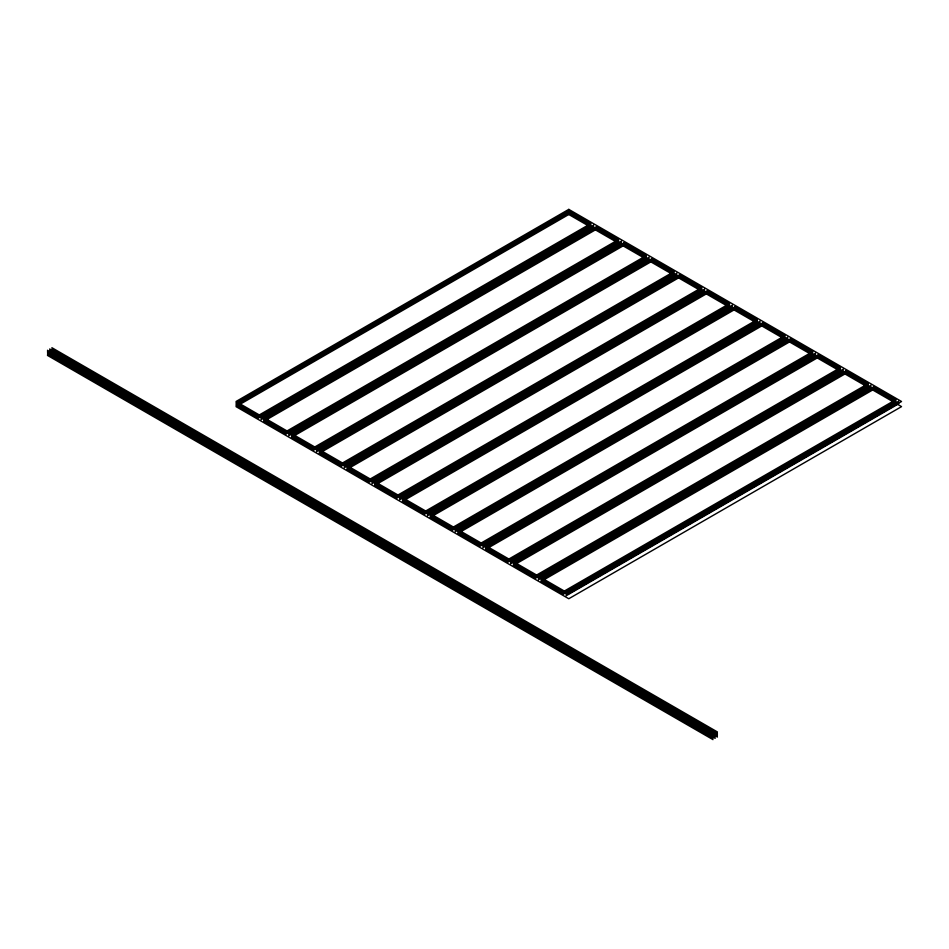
<?xml version="1.0" encoding="UTF-8"?>
<svg xmlns="http://www.w3.org/2000/svg" width="949" height="949" viewBox="0 0 949 949"><rect width="100%" height="100%" fill="white"/><g stroke="black" fill="none" stroke-linecap="round" stroke-linejoin="round"><path stroke-width="1.42" d="M260.975 417.18L593.742 225.067M260.975 418.462L593.742 226.348M260.975 419.743L593.742 227.63M288.71 433.195L621.476 241.07M288.71 434.476L621.476 242.351M288.71 435.757L621.476 243.632M316.432 449.209L649.199 257.084M316.432 450.49L649.199 258.365M316.432 451.771L649.199 259.646M344.167 465.212L676.934 273.098M344.167 466.493L676.934 274.38M344.167 467.774L676.934 275.661M371.901 481.226L704.668 289.101M371.901 482.507L704.668 290.382M371.901 483.788L704.668 291.663M399.624 497.229L732.391 305.115M399.624 498.51L732.391 306.397M399.624 499.791L732.391 307.678M427.358 513.243L760.125 321.118M427.358 514.524L760.125 322.399M427.358 515.805L760.125 323.68M455.093 529.257L787.86 337.132M455.093 530.538L787.86 338.413M455.093 531.82L787.86 339.695M482.816 545.26L815.582 353.147M482.816 546.541L815.582 354.428M482.816 547.822L815.582 355.709M510.55 561.274L843.317 369.149M510.55 562.555L843.317 370.43M510.55 563.836L843.317 371.711M538.285 577.289L871.052 385.164M538.285 578.57L871.052 386.445M538.285 579.851L871.052 387.726M566.007 593.291L898.774 401.178M566.007 594.572L898.774 402.459M566.007 595.853L898.774 403.74M51.887 347.702L717.42 731.94M51.887 348.983L717.42 733.221M49.668 348.983L717.42 734.502M49.668 350.264L717.42 735.783M47.45 350.264L717.42 737.065M47.45 351.545L715.202 737.065M47.45 352.826L715.202 738.346M47.45 354.107L712.984 738.346M47.45 355.389L712.984 739.627M568.783 209.373L236.016 401.498L568.783 593.611L901.55 401.498L568.783 209.373M568.783 210.654L236.016 402.779L258.199 415.579L590.966 223.466L568.783 210.654M568.783 211.935L236.016 404.06L258.199 416.86L590.966 224.747L568.783 211.935M568.783 213.217L236.016 405.342L258.199 418.141L590.966 226.028L568.783 213.217M568.783 214.498L236.016 406.623L568.783 598.736L901.55 406.623L568.783 214.498M596.518 226.669L263.751 418.782L285.934 431.593L618.701 239.468L596.518 226.669M596.518 227.95L263.751 420.063L285.934 432.874L618.701 240.749L596.518 227.95M596.518 229.231L263.751 421.344L285.934 434.156L618.701 242.031L596.518 229.231M624.24 242.671L291.473 434.796L313.668 447.608L646.435 255.483L624.24 242.671M624.24 243.952L291.473 436.077L313.668 448.889L646.435 256.764L624.24 243.952M624.24 245.233L291.473 437.359L313.668 450.17L646.435 258.045L624.24 245.233M651.975 258.686L319.208 450.811L341.391 463.61L674.158 271.497L651.975 258.686M651.975 259.967L319.208 452.092L341.391 464.891L674.158 272.778L651.975 259.967M651.975 261.248L319.208 453.361L341.391 466.173L674.158 274.059L651.975 261.248M679.709 274.7L346.943 466.813L369.125 479.625L701.892 287.5L679.709 274.7M679.709 275.981L346.943 468.094L369.125 480.906L701.892 288.781L679.709 275.981M679.709 277.25L346.943 469.375L369.125 482.187L701.892 290.062L679.709 277.25M707.432 290.702L374.665 482.827L396.86 495.639L729.615 303.514L707.432 290.702M707.432 291.984L374.665 484.109L396.86 496.908L729.615 304.795L707.432 291.984M707.432 293.265L374.665 485.39L396.86 498.189L729.615 306.076L707.432 293.265M735.167 306.717L402.4 498.83L424.583 511.641L757.349 319.528L735.167 306.717M735.167 307.998L402.4 500.111L424.583 512.923L757.349 320.798L735.167 307.998M735.167 309.279L402.4 501.392L424.583 514.204L757.349 322.079L735.167 309.279M762.901 322.719L430.134 514.844L452.317 527.656L785.084 335.531L762.901 322.719M762.901 324L430.134 516.126L452.317 528.937L785.084 336.812L762.901 324M762.901 325.282L430.134 517.407L452.317 530.218L785.084 338.093L762.901 325.282M790.624 338.734L457.857 530.859L480.052 543.658L812.807 351.545L790.624 338.734M790.624 340.015L457.857 532.14L480.052 544.94L812.807 352.826L790.624 340.015M790.624 341.296L457.857 533.421L480.052 546.221L812.807 354.107L790.624 341.296M818.358 354.748L485.591 546.861L507.774 559.673L840.541 367.548L818.358 354.748M818.358 356.029L485.591 548.142L507.774 560.954L840.541 368.829L818.358 356.029M818.358 357.31L485.591 549.424L507.774 562.235L840.541 370.11L818.358 357.31M846.093 370.751L513.326 562.876L535.509 575.687L868.276 383.562L846.093 370.751M846.093 372.032L513.326 564.157L535.509 576.968L868.276 384.843L846.093 372.032M846.093 373.313L513.326 565.438L535.509 578.249L868.276 386.124L846.093 373.313M873.815 386.765L541.049 578.89L563.243 591.69L895.998 399.576L873.815 386.765M873.815 388.046L541.049 580.171L563.243 592.971L895.998 400.858L873.815 388.046M873.815 389.327L541.049 581.452L563.243 594.252L895.998 402.139L873.815 389.327"/></g></svg>
